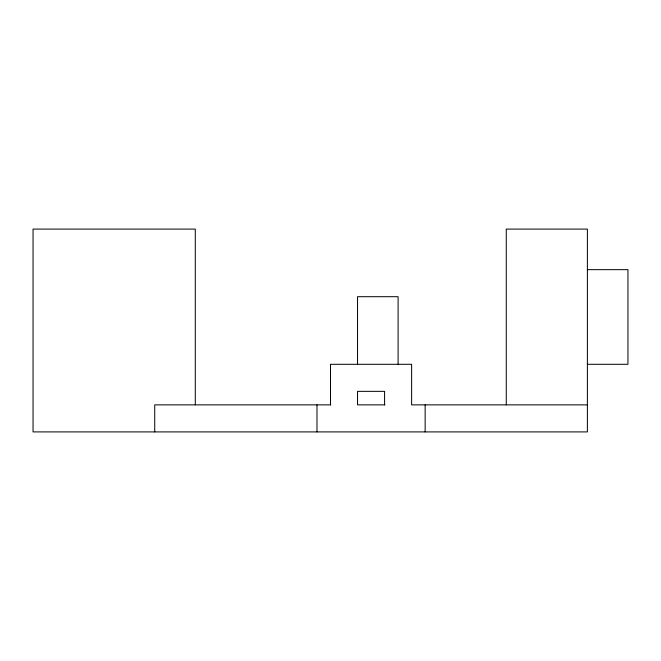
<?xml version="1.0" encoding="UTF-8"?>
<svg xmlns="http://www.w3.org/2000/svg" width="661" height="661" viewBox="0 0 661 661"><rect width="100%" height="100%" fill="white"/><g stroke="black" fill="none" stroke-linecap="round" stroke-linejoin="round"><path stroke-width="0.99" d="M587.389 269.655L627.95 269.655L627.95 364.302L587.389 364.302M330.773 404.863L154.732 404.863L154.732 431.906M384.917 404.863L357.543 404.863L357.543 391.345L384.578 391.345L384.578 404.863M587.389 404.863L411.621 404.863L411.621 364.302L330.5 364.302L330.5 404.863M506.268 404.863L506.268 229.094L587.389 229.094L587.389 431.906L33.05 431.906L33.05 229.094L195.292 229.094L195.292 404.863M425.147 404.863L425.147 431.906M398.104 364.69L398.104 296.698L357.543 296.698L357.543 364.69M316.983 404.863L316.983 431.906"/></g></svg>
